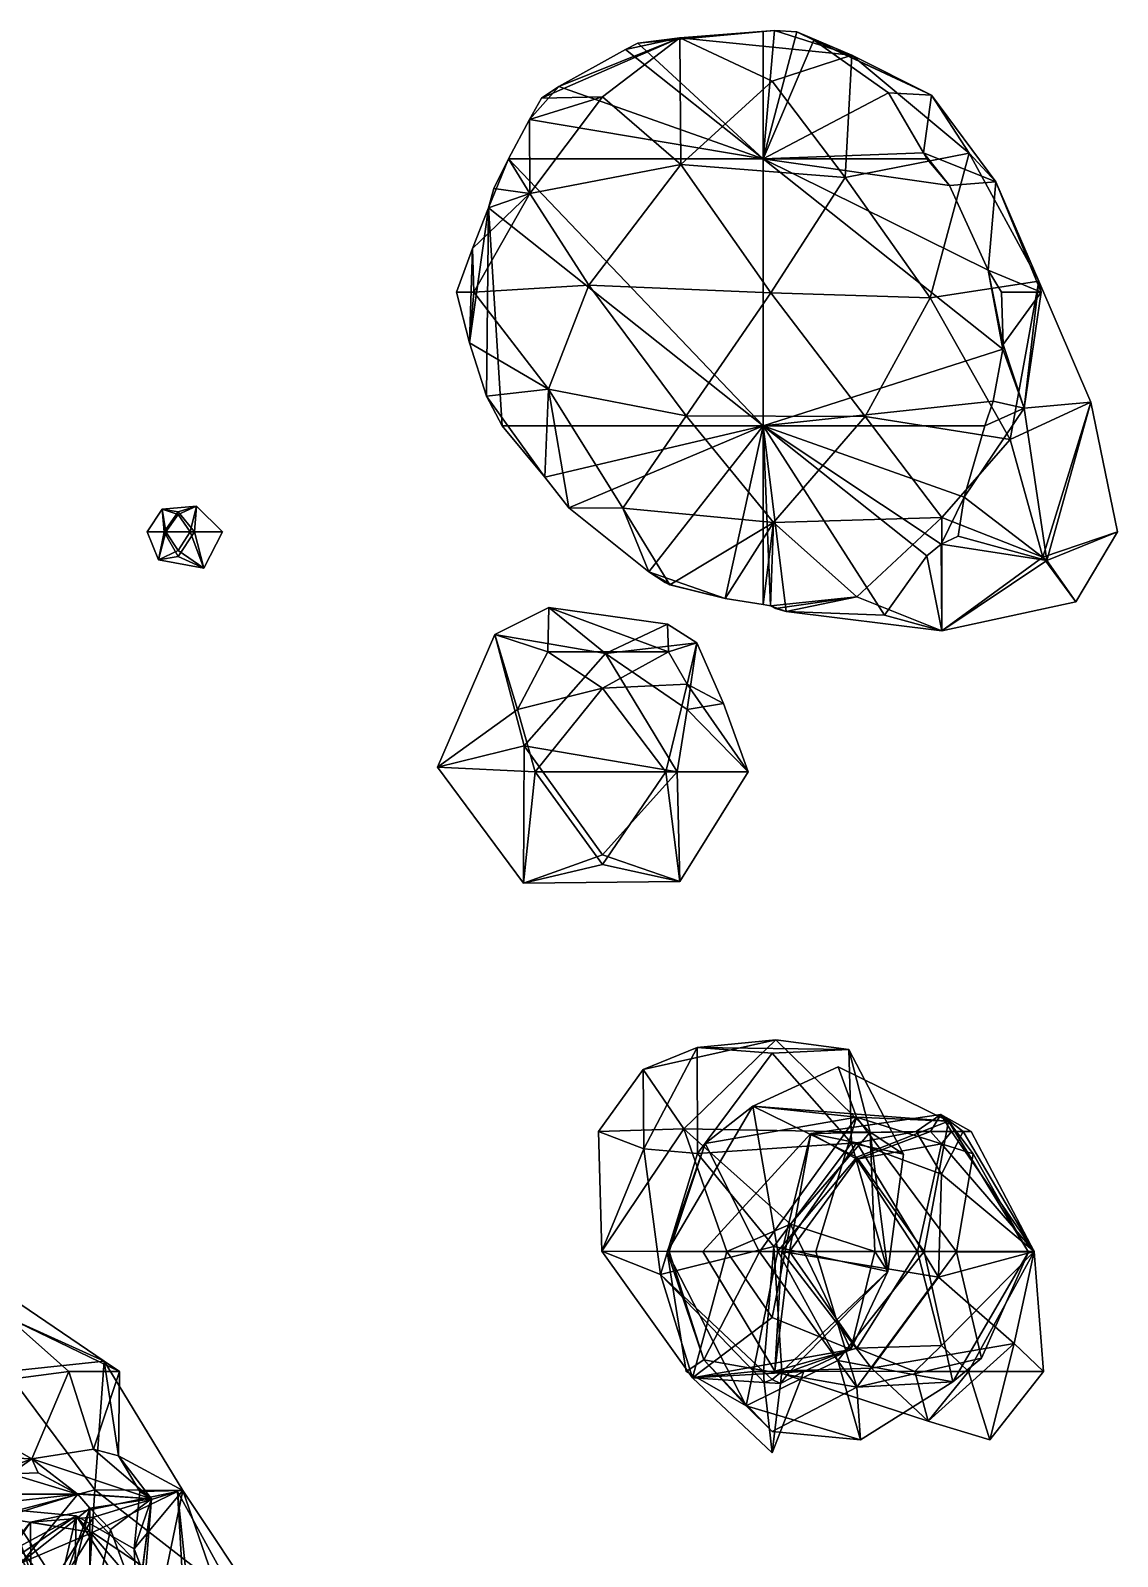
# Model space of a CAD drawing. Extents: x 290083 to 295691, y 4553739 to 4561622.
# Drawn here: x 291511.2 to 291672.6, y 4554300.2 to 4554526.9 of the extents above; entities that cross this region are included whole.
import ezdxf

# ---------------------------------------------------------------- set-up
doc = ezdxf.new("R2010")
doc.units = 0
doc.layers.add('Au_ppm_Pref_-_0_3', color=7, linetype='CONTINUOUS')

msp = doc.modelspace()

# ---------------------------------------------------------------- linework, layer by layer
at = {"layer": 'Au_ppm_Pref_-_0_3'}
for points in [[(291620, 4554526.76, 1876.07), (291607.61, 4554525.85, 1870.48), (291621.69, 4554526.92, 1876.24)], [(291607.61, 4554525.85, 1870.48), (291633.18, 4554523.26, 1871.03), (291621.69, 4554526.92, 1876.24)], [(291621.69, 4554526.92, 1876.24), (291620, 4554507.87, 1877.16), (291620, 4554526.76, 1876.07)], [(291625.03, 4554526.71, 1876.6), (291620, 4554507.87, 1877.16), (291621.69, 4554526.92, 1876.24)], [(291621.69, 4554526.92, 1876.24), (291633.18, 4554523.26, 1871.03), (291625.03, 4554526.71, 1876.6)], [(291607.61, 4554525.85, 1870.48), (291589.68, 4554518.61, 1871.98), (291587.07, 4554516.87, 1871.49)], [(291607.61, 4554525.85, 1870.48), (291587.07, 4554516.87, 1871.49), (291596.13, 4554517.06, 1867.16)], [(291589.68, 4554518.61, 1871.98), (291607.61, 4554525.85, 1870.48), (291599.54, 4554524.11, 1873.79)], [(291596.13, 4554517.06, 1867.16), (291607.78, 4554506.99, 1864.5), (291607.61, 4554525.85, 1870.48)], [(291599.54, 4554524.11, 1873.79), (291607.61, 4554525.85, 1870.48), (291601.41, 4554525.05, 1873.96)], [(291620, 4554507.87, 1877.16), (291599.54, 4554524.11, 1873.79), (291601.41, 4554525.05, 1873.96)], [(291620, 4554507.87, 1877.16), (291601.41, 4554525.05, 1873.96), (291620, 4554526.76, 1876.07)], [(291601.41, 4554525.05, 1873.96), (291607.61, 4554525.85, 1870.48), (291620, 4554526.76, 1876.07)], [(291607.78, 4554506.99, 1864.5), (291621.33, 4554519.37, 1866.39), (291607.61, 4554525.85, 1870.48)], [(291607.61, 4554525.85, 1870.48), (291621.33, 4554519.37, 1866.39), (291633.18, 4554523.26, 1871.03)], [(291627.54, 4554525.5, 1876.93), (291620, 4554507.87, 1877.16), (291625.03, 4554526.71, 1876.6)], [(291627.54, 4554525.5, 1876.93), (291638.64, 4554517.67, 1878.53), (291620, 4554507.87, 1877.16)], [(291627.54, 4554525.5, 1876.93), (291625.03, 4554526.71, 1876.6), (291645.03, 4554517.33, 1875.41)], [(291625.03, 4554526.71, 1876.6), (291633.18, 4554523.26, 1871.03), (291645.03, 4554517.33, 1875.41)], [(291627.54, 4554525.5, 1876.93), (291645.03, 4554517.33, 1875.41), (291638.64, 4554517.67, 1878.53)], [(291620, 4554507.87, 1877.16), (291589.68, 4554518.61, 1871.98), (291599.54, 4554524.11, 1873.79)], [(291632.17, 4554505.08, 1865.25), (291633.18, 4554523.26, 1871.03), (291621.33, 4554519.37, 1866.39)], [(291632.17, 4554505.08, 1865.25), (291650.61, 4554508.71, 1869.96), (291633.18, 4554523.26, 1871.03)], [(291633.18, 4554523.26, 1871.03), (291650.61, 4554508.71, 1869.96), (291645.03, 4554517.33, 1875.41)], [(291585.31, 4554513.71, 1871.14), (291587.07, 4554516.87, 1871.49), (291589.68, 4554518.61, 1871.98)], [(291585.31, 4554513.71, 1871.14), (291589.68, 4554518.61, 1871.98), (291620, 4554507.87, 1877.16)], [(291621.33, 4554519.37, 1866.39), (291607.78, 4554506.99, 1864.5), (291632.17, 4554505.08, 1865.25)], [(291587.07, 4554516.87, 1871.49), (291585.31, 4554513.71, 1871.14), (291596.13, 4554517.06, 1867.16)], [(291585.37, 4554502.68, 1866.88), (291596.13, 4554517.06, 1867.16), (291585.31, 4554513.71, 1871.14)], [(291596.13, 4554517.06, 1867.16), (291585.37, 4554502.68, 1866.88), (291607.78, 4554506.99, 1864.5)], [(291620, 4554507.87, 1877.16), (291638.64, 4554517.67, 1878.53), (291643.81, 4554508.76, 1879.59)], [(291645.03, 4554517.33, 1875.41), (291643.81, 4554508.76, 1879.59), (291638.64, 4554517.67, 1878.53)], [(291643.81, 4554508.76, 1879.59), (291645.03, 4554517.33, 1875.41), (291654.6, 4554504.46, 1875.98)], [(291650.61, 4554508.71, 1869.96), (291654.6, 4554504.46, 1875.98), (291645.03, 4554517.33, 1875.41)], [(291582.16, 4554507.87, 1870.5), (291585.31, 4554513.71, 1871.14), (291620, 4554507.87, 1877.16)], [(291585.37, 4554502.68, 1866.88), (291585.31, 4554513.71, 1871.14), (291582.16, 4554507.87, 1870.5)], [(291579.21, 4554500.57, 1869.63), (291579.98, 4554503.44, 1869.9), (291582.16, 4554507.87, 1870.5)], [(291620, 4554468.19, 1875.27), (291579.21, 4554500.57, 1869.63), (291582.16, 4554507.87, 1870.5)], [(291585.37, 4554502.68, 1866.88), (291582.16, 4554507.87, 1870.5), (291579.98, 4554503.44, 1869.9)], [(291620, 4554468.19, 1875.27), (291582.16, 4554507.87, 1870.5), (291620, 4554507.87, 1877.16)], [(291585.37, 4554502.68, 1866.88), (291594.11, 4554489.09, 1864.04), (291607.78, 4554506.99, 1864.5)], [(291621.16, 4554487.96, 1863.54), (291607.78, 4554506.99, 1864.5), (291594.11, 4554489.09, 1864.04)], [(291607.78, 4554506.99, 1864.5), (291621.16, 4554487.96, 1863.54), (291632.17, 4554505.08, 1865.25)], [(291620, 4554507.87, 1877.16), (291643.81, 4554508.76, 1879.59), (291644.33, 4554507.87, 1879.69)], [(291655.64, 4554479.58, 1878.34), (291620, 4554468.19, 1875.27), (291620, 4554507.87, 1877.16)], [(291647.68, 4554503.87, 1879.68), (291620, 4554507.87, 1877.16), (291644.33, 4554507.87, 1879.69)], [(291653.42, 4554491.3, 1879.16), (291620, 4554507.87, 1877.16), (291647.68, 4554503.87, 1879.68)], [(291655.64, 4554479.58, 1878.34), (291620, 4554507.87, 1877.16), (291653.42, 4554491.3, 1879.16)], [(291644.82, 4554487.21, 1865.92), (291650.61, 4554508.71, 1869.96), (291632.17, 4554505.08, 1865.25)], [(291644.33, 4554507.87, 1879.69), (291643.81, 4554508.76, 1879.59), (291647.68, 4554503.87, 1879.68)], [(291643.81, 4554508.76, 1879.59), (291654.6, 4554504.46, 1875.98), (291647.68, 4554503.87, 1879.68)], [(291644.82, 4554487.21, 1865.92), (291660.97, 4554489.69, 1870.95), (291650.61, 4554508.71, 1869.96)], [(291650.61, 4554508.71, 1869.96), (291660.97, 4554489.69, 1870.95), (291654.6, 4554504.46, 1875.98)], [(291644.82, 4554487.21, 1865.92), (291632.17, 4554505.08, 1865.25), (291621.16, 4554487.96, 1863.54)], [(291654.6, 4554504.46, 1875.98), (291653.42, 4554491.3, 1879.16), (291647.68, 4554503.87, 1879.68)], [(291661.31, 4554488.06, 1876.83), (291653.42, 4554491.3, 1879.16), (291654.6, 4554504.46, 1875.98)], [(291654.6, 4554504.46, 1875.98), (291660.97, 4554489.69, 1870.95), (291661.31, 4554488.06, 1876.83)], [(291585.37, 4554502.68, 1866.88), (291579.21, 4554500.57, 1869.63), (291576.83, 4554494.51, 1869.45)], [(291585.37, 4554502.68, 1866.88), (291576.83, 4554494.51, 1869.45), (291577.02, 4554488.06, 1867.82)], [(291577.02, 4554488.06, 1867.82), (291594.11, 4554489.09, 1864.04), (291585.37, 4554502.68, 1866.88)], [(291585.37, 4554502.68, 1866.88), (291579.98, 4554503.44, 1869.9), (291579.21, 4554500.57, 1869.63)], [(291579.21, 4554500.57, 1869.63), (291576.41, 4554480.52, 1869.65), (291576.83, 4554494.51, 1869.45)], [(291579.21, 4554500.57, 1869.63), (291578.92, 4554472.58, 1870.11), (291576.41, 4554480.52, 1869.65)], [(291579.21, 4554500.57, 1869.63), (291581.26, 4554468.19, 1870.48), (291578.92, 4554472.58, 1870.11)], [(291620, 4554468.19, 1875.27), (291581.26, 4554468.19, 1870.48), (291579.21, 4554500.57, 1869.63)], [(291576.83, 4554494.51, 1869.45), (291576.41, 4554480.52, 1869.65), (291574.48, 4554488.06, 1869.28)], [(291577.02, 4554488.06, 1867.82), (291576.83, 4554494.51, 1869.45), (291574.48, 4554488.06, 1869.28)], [(291655.68, 4554480.29, 1878.41), (291655.64, 4554479.58, 1878.34), (291653.42, 4554491.3, 1879.16)], [(291655.4, 4554488.06, 1879.07), (291655.68, 4554480.29, 1878.41), (291653.42, 4554491.3, 1879.16)], [(291661.31, 4554488.06, 1876.83), (291655.4, 4554488.06, 1879.07), (291653.42, 4554491.3, 1879.16)], [(291588.14, 4554473.65, 1865.59), (291594.11, 4554489.09, 1864.04), (291577.02, 4554488.06, 1867.82)], [(291588.14, 4554473.65, 1865.59), (291608.56, 4554469.65, 1862.9), (291594.11, 4554489.09, 1864.04)], [(291608.56, 4554469.65, 1862.9), (291621.16, 4554487.96, 1863.54), (291594.11, 4554489.09, 1864.04)], [(291644.82, 4554487.21, 1865.92), (291656.71, 4554466.15, 1867.45), (291660.97, 4554489.69, 1870.95)], [(291660.97, 4554489.69, 1870.95), (291656.71, 4554466.15, 1867.45), (291668.68, 4554471.72, 1870.89)], [(291668.68, 4554471.72, 1870.89), (291658.8, 4554470.8, 1876.55), (291660.97, 4554489.69, 1870.95)], [(291658.8, 4554470.8, 1876.55), (291661.31, 4554488.06, 1876.83), (291660.97, 4554489.69, 1870.95)], [(291577.02, 4554488.06, 1867.82), (291574.48, 4554488.06, 1869.28), (291576.41, 4554480.52, 1869.65)], [(291588.14, 4554473.65, 1865.59), (291577.02, 4554488.06, 1867.82), (291576.41, 4554480.52, 1869.65)], [(291608.56, 4554469.65, 1862.9), (291635.15, 4554469.59, 1864.42), (291621.16, 4554487.96, 1863.54)], [(291644.82, 4554487.21, 1865.92), (291621.16, 4554487.96, 1863.54), (291635.15, 4554469.59, 1864.42)], [(291644.82, 4554487.21, 1865.92), (291635.15, 4554469.59, 1864.42), (291656.71, 4554466.15, 1867.45)], [(291661.31, 4554488.06, 1876.83), (291655.68, 4554480.29, 1878.41), (291655.4, 4554488.06, 1879.07)], [(291658.8, 4554470.8, 1876.55), (291655.68, 4554480.29, 1878.41), (291661.31, 4554488.06, 1876.83)], [(291588.14, 4554473.65, 1865.59), (291576.41, 4554480.52, 1869.65), (291578.92, 4554472.58, 1870.11)], [(291655.64, 4554479.58, 1878.34), (291654.17, 4554471.87, 1877.87), (291620, 4554468.19, 1875.27)], [(291655.64, 4554479.58, 1878.34), (291658.8, 4554470.8, 1876.55), (291654.17, 4554471.87, 1877.87)], [(291655.68, 4554480.29, 1878.41), (291658.8, 4554470.8, 1876.55), (291655.64, 4554479.58, 1878.34)], [(291587.59, 4554460.58, 1870.09), (291588.14, 4554473.65, 1865.59), (291578.92, 4554472.58, 1870.11)], [(291587.59, 4554460.58, 1870.09), (291578.92, 4554472.58, 1870.11), (291581.26, 4554468.19, 1870.48)], [(291591.14, 4554455.99, 1869.83), (291588.14, 4554473.65, 1865.59), (291587.59, 4554460.58, 1870.09)], [(291591.14, 4554455.99, 1869.83), (291599.17, 4554455.95, 1865.9), (291588.14, 4554473.65, 1865.59)], [(291588.14, 4554473.65, 1865.59), (291599.17, 4554455.95, 1865.9), (291608.56, 4554469.65, 1862.9)], [(291654.17, 4554471.87, 1877.87), (291652.93, 4554468.19, 1877.61), (291620, 4554468.19, 1875.27)], [(291658.8, 4554470.8, 1876.55), (291649.86, 4554457.58, 1876.72), (291652.93, 4554468.19, 1877.61)], [(291662.13, 4554448.17, 1873.72), (291649.86, 4554457.58, 1876.72), (291658.8, 4554470.8, 1876.55)], [(291654.17, 4554471.87, 1877.87), (291658.8, 4554470.8, 1876.55), (291652.93, 4554468.19, 1877.61)], [(291661.58, 4554448.69, 1868.48), (291668.68, 4554471.72, 1870.89), (291656.71, 4554466.15, 1867.45)], [(291668.68, 4554471.72, 1870.89), (291662.13, 4554448.17, 1873.72), (291658.8, 4554470.8, 1876.55)], [(291661.58, 4554448.69, 1868.48), (291672.65, 4554452.43, 1870.89), (291668.68, 4554471.72, 1870.89)], [(291668.68, 4554471.72, 1870.89), (291672.65, 4554452.43, 1870.89), (291662.13, 4554448.17, 1873.72)], [(291620, 4554468.19, 1875.27), (291587.59, 4554460.58, 1870.09), (291581.26, 4554468.19, 1870.48)], [(291620, 4554468.19, 1875.27), (291591.14, 4554455.99, 1869.83), (291587.59, 4554460.58, 1870.09)], [(291603.03, 4554446.48, 1869.84), (291591.14, 4554455.99, 1869.83), (291620, 4554468.19, 1875.27)], [(291599.17, 4554455.95, 1865.9), (291621.56, 4554453.81, 1865.15), (291608.56, 4554469.65, 1862.9)], [(291614.39, 4554442.55, 1870.65), (291603.03, 4554446.48, 1869.84), (291620, 4554468.19, 1875.27)], [(291635.15, 4554469.59, 1864.42), (291608.56, 4554469.65, 1862.9), (291621.56, 4554453.81, 1865.15)], [(291620, 4554441.66, 1871.2), (291614.39, 4554442.55, 1870.65), (291620, 4554468.19, 1875.27)], [(291621.09, 4554441.45, 1871.33), (291620, 4554441.66, 1871.2), (291620, 4554468.19, 1875.27)], [(291620, 4554468.19, 1875.27), (291623.42, 4554440.62, 1871.53), (291621.09, 4554441.45, 1871.33)], [(291638.06, 4554440.07, 1873.53), (291623.42, 4554440.62, 1871.53), (291620, 4554468.19, 1875.27)], [(291644.32, 4554448.88, 1875.77), (291638.06, 4554440.07, 1873.53), (291620, 4554468.19, 1875.27)], [(291652.93, 4554468.19, 1877.61), (291649.86, 4554457.58, 1876.72), (291620, 4554468.19, 1875.27)], [(291620, 4554468.19, 1875.27), (291646.44, 4554450.61, 1876.03), (291644.32, 4554448.88, 1875.77)], [(291620, 4554468.19, 1875.27), (291649.86, 4554457.58, 1876.72), (291646.44, 4554450.61, 1876.03)], [(291621.56, 4554453.81, 1865.15), (291646.54, 4554454.57, 1867.38), (291635.15, 4554469.59, 1864.42)], [(291656.71, 4554466.15, 1867.45), (291635.15, 4554469.59, 1864.42), (291646.54, 4554454.57, 1867.38)], [(291661.58, 4554448.69, 1868.48), (291656.71, 4554466.15, 1867.45), (291646.54, 4554454.57, 1867.38)], [(291646.44, 4554450.61, 1876.03), (291649.86, 4554457.58, 1876.72), (291648.97, 4554451.79, 1876.28)], [(291662.13, 4554448.17, 1873.72), (291648.97, 4554451.79, 1876.28), (291649.86, 4554457.58, 1876.72)], [(291531.03, 4554452.43, 1848.12), (291528.5, 4554452.43, 1847.13), (291530.75, 4554455.79, 1847.13)], [(291530.75, 4554455.79, 1847.13), (291528.5, 4554452.43, 1847.13), (291531.3, 4554452.43, 1846.27)], [(291530.75, 4554455.79, 1847.13), (291535.82, 4554456.23, 1847.13), (291533.13, 4554455.4, 1848.12)], [(291535.82, 4554456.23, 1847.13), (291530.75, 4554455.79, 1847.13), (291533.13, 4554454.99, 1846.27)], [(291531.03, 4554452.43, 1848.12), (291530.75, 4554455.79, 1847.13), (291533.13, 4554455.4, 1848.12)], [(291530.75, 4554455.79, 1847.13), (291531.3, 4554452.43, 1846.27), (291533.13, 4554454.99, 1846.27)], [(291531.03, 4554452.43, 1848.12), (291533.13, 4554455.4, 1848.12), (291535.53, 4554452.43, 1848.26)], [(291533.13, 4554454.99, 1846.27), (291531.3, 4554452.43, 1846.27), (291534.9, 4554452.43, 1846.3)], [(291535.82, 4554456.23, 1847.13), (291535.53, 4554452.43, 1848.26), (291533.13, 4554455.4, 1848.12)], [(291535.82, 4554456.23, 1847.13), (291533.13, 4554454.99, 1846.27), (291534.9, 4554452.43, 1846.3)], [(291539.69, 4554452.43, 1847.13), (291535.82, 4554456.23, 1847.13), (291534.9, 4554452.43, 1846.3)], [(291535.82, 4554456.23, 1847.13), (291539.69, 4554452.43, 1847.13), (291535.53, 4554452.43, 1848.26)], [(291599.17, 4554455.95, 1865.9), (291591.14, 4554455.99, 1869.83), (291603.03, 4554446.48, 1869.84)], [(291599.17, 4554455.95, 1865.9), (291603.03, 4554446.48, 1869.84), (291606.16, 4554444.57, 1869.48)], [(291599.17, 4554455.95, 1865.9), (291606.16, 4554444.57, 1869.48), (291621.56, 4554453.81, 1865.15)], [(291621.56, 4554453.81, 1865.15), (291633.93, 4554442.79, 1867.68), (291646.54, 4554454.57, 1867.38)], [(291646.54, 4554437.74, 1870.89), (291646.54, 4554454.57, 1867.38), (291633.93, 4554442.79, 1867.68)], [(291646.54, 4554437.74, 1870.89), (291661.58, 4554448.69, 1868.48), (291646.54, 4554454.57, 1867.38)], [(291531.03, 4554452.43, 1848.12), (291530.19, 4554448.27, 1847.13), (291528.5, 4554452.43, 1847.13)], [(291528.5, 4554452.43, 1847.13), (291530.19, 4554448.27, 1847.13), (291531.3, 4554452.43, 1846.27)], [(291531.03, 4554452.43, 1848.12), (291533.13, 4554448.77, 1848.35), (291530.19, 4554448.27, 1847.13)], [(291530.19, 4554448.27, 1847.13), (291533.13, 4554449.67, 1846.21), (291531.3, 4554452.43, 1846.27)], [(291531.03, 4554452.43, 1848.12), (291535.53, 4554452.43, 1848.26), (291533.13, 4554448.77, 1848.35)], [(291534.9, 4554452.43, 1846.3), (291531.3, 4554452.43, 1846.27), (291533.13, 4554449.67, 1846.21)], [(291536.94, 4554447.04, 1847.13), (291533.13, 4554448.77, 1848.35), (291535.53, 4554452.43, 1848.26)], [(291536.94, 4554447.04, 1847.13), (291534.9, 4554452.43, 1846.3), (291533.13, 4554449.67, 1846.21)], [(291536.94, 4554447.04, 1847.13), (291539.69, 4554452.43, 1847.13), (291534.9, 4554452.43, 1846.3)], [(291539.69, 4554452.43, 1847.13), (291536.94, 4554447.04, 1847.13), (291535.53, 4554452.43, 1848.26)], [(291621.56, 4554453.81, 1865.15), (291606.16, 4554444.57, 1869.48), (291614.39, 4554442.55, 1870.65)], [(291621.56, 4554453.81, 1865.15), (291614.39, 4554442.55, 1870.65), (291620, 4554441.66, 1871.2)], [(291621.09, 4554441.45, 1871.33), (291621.56, 4554453.81, 1865.15), (291620, 4554441.66, 1871.2)], [(291621.56, 4554453.81, 1865.15), (291621.09, 4554441.45, 1871.33), (291633.93, 4554442.79, 1867.68)], [(291661.58, 4554448.69, 1868.48), (291666.45, 4554442.06, 1870.89), (291672.65, 4554452.43, 1870.89)], [(291672.65, 4554452.43, 1870.89), (291666.45, 4554442.06, 1870.89), (291662.13, 4554448.17, 1873.72)], [(291646.44, 4554450.61, 1876.03), (291646.54, 4554437.74, 1870.89), (291644.32, 4554448.88, 1875.77)], [(291646.44, 4554450.61, 1876.03), (291648.97, 4554451.79, 1876.28), (291662.13, 4554448.17, 1873.72)], [(291646.54, 4554437.74, 1870.89), (291646.44, 4554450.61, 1876.03), (291662.13, 4554448.17, 1873.72)], [(291530.19, 4554448.27, 1847.13), (291536.94, 4554447.04, 1847.13), (291533.13, 4554449.67, 1846.21)], [(291536.94, 4554447.04, 1847.13), (291530.19, 4554448.27, 1847.13), (291533.13, 4554448.77, 1848.35)], [(291644.32, 4554448.88, 1875.77), (291646.54, 4554437.74, 1870.89), (291638.06, 4554440.07, 1873.53)], [(291646.54, 4554437.74, 1870.89), (291666.45, 4554442.06, 1870.89), (291661.58, 4554448.69, 1868.48)], [(291666.45, 4554442.06, 1870.89), (291646.54, 4554437.74, 1870.89), (291662.13, 4554448.17, 1873.72)], [(291606.63, 4554444.45, 1869.98), (291605.46, 4554444.89, 1869.9), (291603.03, 4554446.48, 1869.84)], [(291614.39, 4554442.55, 1870.65), (291606.63, 4554444.45, 1869.98), (291603.03, 4554446.48, 1869.84)], [(291606.16, 4554444.57, 1869.48), (291603.03, 4554446.48, 1869.84), (291605.46, 4554444.89, 1869.9)], [(291606.16, 4554444.57, 1869.48), (291605.46, 4554444.89, 1869.9), (291606.63, 4554444.45, 1869.98)], [(291614.39, 4554442.55, 1870.65), (291606.16, 4554444.57, 1869.48), (291606.63, 4554444.45, 1869.98)], [(291588.19, 4554441.2, 1853.07), (291596.6, 4554434.35, 1858.07), (291580.15, 4554437.18, 1853.14)], [(291588.19, 4554441.2, 1853.07), (291580.15, 4554437.18, 1853.14), (291588.03, 4554434.61, 1850.95)], [(291605.94, 4554434.61, 1851.76), (291588.19, 4554441.2, 1853.07), (291588.03, 4554434.61, 1850.95)], [(291588.19, 4554441.2, 1853.07), (291605.82, 4554438.72, 1853.07), (291596.6, 4554434.35, 1858.07)], [(291605.94, 4554434.61, 1851.76), (291605.82, 4554438.72, 1853.07), (291588.19, 4554441.2, 1853.07)], [(291621.09, 4554441.45, 1871.33), (291621.82, 4554441.03, 1871.37), (291633.93, 4554442.79, 1867.68)], [(291623.42, 4554440.62, 1871.53), (291621.82, 4554441.03, 1871.37), (291621.09, 4554441.45, 1871.33)], [(291633.93, 4554442.79, 1867.68), (291621.82, 4554441.03, 1871.37), (291623.42, 4554440.62, 1871.53)], [(291623.42, 4554440.62, 1871.53), (291646.54, 4554437.74, 1870.89), (291633.93, 4554442.79, 1867.68)], [(291610.17, 4554435.93, 1853.27), (291596.6, 4554434.35, 1858.07), (291605.82, 4554438.72, 1853.07)], [(291605.82, 4554438.72, 1853.07), (291605.94, 4554434.61, 1851.76), (291610.17, 4554435.93, 1853.27)], [(291638.06, 4554440.07, 1873.53), (291646.54, 4554437.74, 1870.89), (291623.42, 4554440.62, 1871.53)], [(291571.63, 4554417.45, 1853.07), (291580.15, 4554437.18, 1853.14), (291584.52, 4554420.66, 1857.25)], [(291571.63, 4554417.45, 1853.07), (291583.53, 4554426.04, 1850.21), (291580.15, 4554437.18, 1853.14)], [(291584.52, 4554420.66, 1857.25), (291580.15, 4554437.18, 1853.14), (291596.6, 4554434.35, 1858.07)], [(291588.03, 4554434.61, 1850.95), (291580.15, 4554437.18, 1853.14), (291583.53, 4554426.04, 1850.21)], [(291596.13, 4554429.19, 1848.94), (291588.03, 4554434.61, 1850.95), (291583.53, 4554426.04, 1850.21)], [(291607.24, 4554416.79, 1858.31), (291584.52, 4554420.66, 1857.25), (291596.6, 4554434.35, 1858.07)], [(291605.94, 4554434.61, 1851.76), (291588.03, 4554434.61, 1850.95), (291596.13, 4554429.19, 1848.94)], [(291608.73, 4554429.79, 1851.46), (291605.94, 4554434.61, 1851.76), (291596.13, 4554429.19, 1848.94)], [(291608.73, 4554426.03, 1855.93), (291596.6, 4554434.35, 1858.07), (291610.17, 4554435.93, 1853.27)], [(291608.73, 4554426.03, 1855.93), (291607.24, 4554416.79, 1858.31), (291596.6, 4554434.35, 1858.07)], [(291610.17, 4554435.93, 1853.27), (291605.94, 4554434.61, 1851.76), (291608.73, 4554429.79, 1851.46)], [(291608.73, 4554426.03, 1855.93), (291610.17, 4554435.93, 1853.27), (291614.14, 4554426.95, 1853.07)], [(291614.14, 4554426.95, 1853.07), (291610.17, 4554435.93, 1853.27), (291608.73, 4554429.79, 1851.46)], [(291608.73, 4554429.79, 1851.46), (291596.13, 4554429.19, 1848.94), (291605.57, 4554416.79, 1848.62)], [(291608.73, 4554429.79, 1851.46), (291605.57, 4554416.79, 1848.62), (291617.77, 4554416.79, 1853.07)], [(291608.73, 4554429.79, 1851.46), (291617.77, 4554416.79, 1853.07), (291614.14, 4554426.95, 1853.07)], [(291596.13, 4554429.19, 1848.94), (291583.53, 4554426.04, 1850.21), (291586.15, 4554416.79, 1848.36)], [(291596.13, 4554429.19, 1848.94), (291586.15, 4554416.79, 1848.36), (291605.57, 4554416.79, 1848.62)], [(291571.63, 4554417.45, 1853.07), (291586.15, 4554416.79, 1848.36), (291583.53, 4554426.04, 1850.21)], [(291608.73, 4554426.03, 1855.93), (291617.77, 4554416.79, 1853.07), (291607.24, 4554416.79, 1858.31)], [(291608.73, 4554426.03, 1855.93), (291614.14, 4554426.95, 1853.07), (291617.77, 4554416.79, 1853.07)], [(291584.42, 4554400.23, 1853.07), (291571.63, 4554417.45, 1853.07), (291584.52, 4554420.66, 1857.25)], [(291584.42, 4554400.23, 1853.07), (291584.52, 4554420.66, 1857.25), (291596.13, 4554404.46, 1857.18)], [(291607.24, 4554416.79, 1858.31), (291596.13, 4554404.46, 1857.18), (291584.52, 4554420.66, 1857.25)], [(291571.63, 4554417.45, 1853.07), (291584.42, 4554400.23, 1853.07), (291586.15, 4554416.79, 1848.36)], [(291584.42, 4554400.23, 1853.07), (291596.13, 4554403.02, 1848.48), (291586.15, 4554416.79, 1848.36)], [(291605.57, 4554416.79, 1848.62), (291586.15, 4554416.79, 1848.36), (291596.13, 4554403.02, 1848.48)], [(291607.24, 4554416.79, 1858.31), (291607.64, 4554400.51, 1853.07), (291596.13, 4554404.46, 1857.18)], [(291607.64, 4554400.51, 1853.07), (291605.57, 4554416.79, 1848.62), (291596.13, 4554403.02, 1848.48)], [(291607.64, 4554400.51, 1853.07), (291617.77, 4554416.79, 1853.07), (291605.57, 4554416.79, 1848.62)], [(291607.24, 4554416.79, 1858.31), (291617.77, 4554416.79, 1853.07), (291607.64, 4554400.51, 1853.07)], [(291607.64, 4554400.51, 1853.07), (291584.42, 4554400.23, 1853.07), (291596.13, 4554404.46, 1857.18)], [(291584.42, 4554400.23, 1853.07), (291607.64, 4554400.51, 1853.07), (291596.13, 4554403.02, 1848.48)], [(291621.87, 4554376.95, 1840.93), (291608.23, 4554363.72, 1843.54), (291602.2, 4554372.56, 1841.19)], [(291621.87, 4554376.95, 1840.93), (291602.2, 4554372.56, 1841.19), (291610.2, 4554375.84, 1836.33)], [(291602.2, 4554372.56, 1841.19), (291602.27, 4554360.77, 1836.12), (291610.2, 4554375.84, 1836.33)], [(291610.2, 4554375.84, 1836.33), (291602.27, 4554360.77, 1836.12), (291610.25, 4554360.08, 1831.11)], [(291621.87, 4554376.95, 1840.93), (291635.93, 4554363.27, 1841.39), (291608.23, 4554363.72, 1843.54)], [(291621.87, 4554376.95, 1840.93), (291610.2, 4554375.84, 1836.33), (291632.76, 4554375.55, 1836.57)], [(291632.76, 4554375.55, 1836.57), (291610.2, 4554375.84, 1836.33), (291621.33, 4554374.96, 1831.38)], [(291610.2, 4554375.84, 1836.33), (291610.25, 4554360.08, 1831.11), (291621.33, 4554374.96, 1831.38)], [(291632.76, 4554375.55, 1836.57), (291621.33, 4554374.96, 1831.38), (291633.14, 4554361.59, 1830.27)], [(291635.93, 4554363.27, 1841.39), (291621.87, 4554376.95, 1840.93), (291632.76, 4554375.55, 1836.57)], [(291640.86, 4554359.98, 1835.25), (291635.93, 4554363.27, 1841.39), (291632.76, 4554375.55, 1836.57)], [(291632.76, 4554375.55, 1836.57), (291633.14, 4554361.59, 1830.27), (291640.86, 4554359.98, 1835.25)], [(291621.33, 4554374.96, 1831.38), (291610.25, 4554360.08, 1831.11), (291633.14, 4554361.59, 1830.27)], [(291618.49, 4554367.11, 1729.16), (291633.87, 4554365.48, 1721.08), (291631.17, 4554372.95, 1726.91)], [(291631.17, 4554372.95, 1726.91), (291647.52, 4554364.9, 1728.63), (291618.49, 4554367.11, 1729.16)], [(291631.17, 4554372.95, 1726.91), (291633.87, 4554365.48, 1721.08), (291647.52, 4554364.9, 1728.63)], [(291595.56, 4554363.34, 1841.19), (291602.2, 4554372.56, 1841.19), (291608.23, 4554363.72, 1843.54)], [(291602.2, 4554372.56, 1841.19), (291595.56, 4554363.34, 1841.19), (291602.27, 4554360.77, 1836.12)], [(291622.2, 4554345.57, 1731.92), (291605.74, 4554345.46, 1729.18), (291618.49, 4554367.11, 1729.16)], [(291611.41, 4554361.54, 1723.08), (291618.49, 4554367.11, 1729.16), (291605.74, 4554345.46, 1729.18)], [(291611.41, 4554361.54, 1723.08), (291633.87, 4554365.48, 1721.08), (291618.49, 4554367.11, 1729.16)], [(291622.2, 4554345.57, 1731.92), (291618.49, 4554367.11, 1729.16), (291633.93, 4554359.55, 1733.02)], [(291647.52, 4554364.9, 1728.63), (291633.93, 4554359.55, 1733.02), (291618.49, 4554367.11, 1729.16)], [(291595.56, 4554363.34, 1841.19), (291608.23, 4554363.72, 1843.54), (291596.05, 4554345.57, 1841.2)], [(291614.62, 4554345.52, 1844.35), (291596.05, 4554345.57, 1841.2), (291608.23, 4554363.72, 1843.54)], [(291635.93, 4554363.27, 1841.39), (291624.07, 4554349.57, 1843.83), (291608.23, 4554363.72, 1843.54)], [(291624.07, 4554349.57, 1843.83), (291614.62, 4554345.52, 1844.35), (291608.23, 4554363.72, 1843.54)], [(291619.49, 4554345.49, 1719.73), (291633.87, 4554365.48, 1721.08), (291611.41, 4554361.54, 1723.08)], [(291627.82, 4554345.52, 1719.34), (291633.87, 4554365.48, 1721.08), (291619.49, 4554345.49, 1719.73)], [(291644.87, 4554363.34, 1752.88), (291627.09, 4554363.03, 1752.1), (291646.42, 4554365.85, 1752.03)], [(291627.09, 4554363.03, 1752.1), (291642.73, 4554363.34, 1750.31), (291646.42, 4554365.85, 1752.03)], [(291648.75, 4554345.49, 1720.41), (291633.87, 4554365.48, 1721.08), (291627.82, 4554345.52, 1719.34)], [(291633.87, 4554365.48, 1721.08), (291648.75, 4554345.49, 1720.41), (291651.21, 4554360.03, 1722.4)], [(291633.87, 4554365.48, 1721.08), (291651.21, 4554360.03, 1722.4), (291647.52, 4554364.9, 1728.63)], [(291633.93, 4554359.55, 1733.02), (291647.52, 4554364.9, 1728.63), (291643.92, 4554345.52, 1733.06)], [(291642.73, 4554363.34, 1750.31), (291649.74, 4554363.34, 1750.59), (291646.42, 4554365.85, 1752.03)], [(291659.45, 4554345.44, 1728.31), (291643.92, 4554345.52, 1733.06), (291647.52, 4554364.9, 1728.63)], [(291644.87, 4554363.34, 1752.88), (291646.42, 4554365.85, 1752.03), (291647.99, 4554363.34, 1752.79)], [(291646.42, 4554365.85, 1752.03), (291650.9, 4554363.34, 1752.1), (291647.99, 4554363.34, 1752.79)], [(291650.9, 4554363.34, 1752.1), (291646.42, 4554365.85, 1752.03), (291649.74, 4554363.34, 1750.59)], [(291651.21, 4554360.03, 1722.4), (291659.45, 4554345.44, 1728.31), (291647.52, 4554364.9, 1728.63)], [(291602.27, 4554360.77, 1836.12), (291595.56, 4554363.34, 1841.19), (291596.05, 4554345.57, 1841.2)], [(291605.74, 4554345.46, 1729.18), (291606.05, 4554345.52, 1722.4), (291611.41, 4554361.54, 1723.08)], [(291611.41, 4554361.54, 1723.08), (291606.05, 4554345.52, 1722.4), (291619.49, 4554345.49, 1719.73)], [(291633.14, 4554361.59, 1830.27), (291610.25, 4554360.08, 1831.11), (291621.59, 4554346.28, 1829.11)], [(291623.94, 4554345.52, 1756.81), (291611.05, 4554345.52, 1752.1), (291627.09, 4554363.03, 1752.1)], [(291627.09, 4554363.03, 1752.1), (291611.05, 4554345.52, 1752.1), (291622.77, 4554345.52, 1746.84)], [(291638.52, 4554342.56, 1834.83), (291633.14, 4554361.59, 1830.27), (291621.59, 4554346.28, 1829.11)], [(291627.09, 4554363.03, 1752.1), (291622.77, 4554345.52, 1746.84), (291633.93, 4554361.64, 1746.73)], [(291646.04, 4554341.7, 1747.66), (291633.93, 4554361.64, 1746.73), (291622.77, 4554345.52, 1746.84)], [(291623.94, 4554345.52, 1756.81), (291627.09, 4554363.03, 1752.1), (291633.93, 4554359.23, 1756.67)], [(291624.07, 4554349.57, 1843.83), (291635.93, 4554363.27, 1841.39), (291636.61, 4554345.52, 1841.19)], [(291644.87, 4554363.34, 1752.88), (291633.93, 4554359.23, 1756.67), (291627.09, 4554363.03, 1752.1)], [(291627.09, 4554363.03, 1752.1), (291633.93, 4554361.64, 1746.73), (291642.73, 4554363.34, 1750.31)], [(291640.86, 4554359.98, 1835.25), (291633.14, 4554361.59, 1830.27), (291638.52, 4554342.56, 1834.83)], [(291646.52, 4554357.02, 1750), (291642.73, 4554363.34, 1750.31), (291633.93, 4554361.64, 1746.73)], [(291633.93, 4554359.23, 1756.67), (291644.87, 4554363.34, 1752.88), (291646.52, 4554361.51, 1752.71)], [(291646.52, 4554357.02, 1750), (291633.93, 4554361.64, 1746.73), (291646.04, 4554341.7, 1747.66)], [(291633.93, 4554359.23, 1756.67), (291646.52, 4554361.51, 1752.71), (291642.94, 4554345.52, 1756.35)], [(291635.93, 4554363.27, 1841.39), (291638.52, 4554342.56, 1834.83), (291636.61, 4554345.52, 1841.19)], [(291638.52, 4554342.56, 1834.83), (291635.93, 4554363.27, 1841.39), (291640.86, 4554359.98, 1835.25)], [(291646.52, 4554357.02, 1750), (291649.74, 4554363.34, 1750.59), (291642.73, 4554363.34, 1750.31)], [(291642.94, 4554345.52, 1756.35), (291646.52, 4554361.51, 1752.71), (291660.29, 4554345.54, 1751.87)], [(291646.52, 4554361.51, 1752.71), (291644.87, 4554363.34, 1752.88), (291647.99, 4554363.34, 1752.79)], [(291646.52, 4554357.02, 1750), (291660.29, 4554345.54, 1751.87), (291649.74, 4554363.34, 1750.59)], [(291646.52, 4554361.51, 1752.71), (291647.99, 4554363.34, 1752.79), (291660.29, 4554345.54, 1751.87)], [(291650.9, 4554363.34, 1752.1), (291660.29, 4554345.54, 1751.87), (291647.99, 4554363.34, 1752.79)], [(291649.74, 4554363.34, 1750.59), (291660.29, 4554345.54, 1751.87), (291650.9, 4554363.34, 1752.1)], [(291604.74, 4554342.09, 1834.2), (291602.27, 4554360.77, 1836.12), (291596.05, 4554345.57, 1841.2)], [(291610.25, 4554360.08, 1831.11), (291602.27, 4554360.77, 1836.12), (291604.74, 4554342.09, 1834.2)], [(291604.74, 4554342.09, 1834.2), (291621.59, 4554346.28, 1829.11), (291610.25, 4554360.08, 1831.11)], [(291622.2, 4554345.57, 1731.92), (291633.93, 4554359.55, 1733.02), (291643.92, 4554345.52, 1733.06)], [(291623.94, 4554345.52, 1756.81), (291633.93, 4554359.23, 1756.67), (291642.94, 4554345.52, 1756.35)], [(291651.21, 4554360.03, 1722.4), (291648.75, 4554345.49, 1720.41), (291659.45, 4554345.44, 1728.31)], [(291660.29, 4554345.54, 1751.87), (291646.52, 4554357.02, 1750), (291646.04, 4554341.7, 1747.66)], [(291624.07, 4554349.57, 1843.83), (291621.33, 4554335.71, 1844.46), (291614.62, 4554345.52, 1844.35)], [(291624.07, 4554349.57, 1843.83), (291633.04, 4554330.95, 1840.52), (291621.33, 4554335.71, 1844.46)], [(291624.07, 4554349.57, 1843.83), (291636.61, 4554345.52, 1841.19), (291633.04, 4554330.95, 1840.52)], [(291614.62, 4554345.52, 1844.35), (291609.52, 4554326.76, 1841.25), (291596.05, 4554345.57, 1841.2)], [(291609.52, 4554326.76, 1841.25), (291604.74, 4554342.09, 1834.2), (291596.05, 4554345.57, 1841.2)], [(291620.05, 4554327.7, 1834.65), (291621.59, 4554346.28, 1829.11), (291604.74, 4554342.09, 1834.2)], [(291622.2, 4554345.57, 1731.92), (291617.47, 4554322.61, 1730.07), (291605.74, 4554345.46, 1729.18)], [(291622.2, 4554345.57, 1731.92), (291631.11, 4554329.33, 1732.41), (291617.47, 4554322.61, 1730.07)], [(291620.05, 4554327.7, 1834.65), (291622.78, 4554327.7, 1834.57), (291621.59, 4554346.28, 1829.11)], [(291638.52, 4554342.56, 1834.83), (291621.59, 4554346.28, 1829.11), (291622.78, 4554327.7, 1834.57)], [(291622.2, 4554345.57, 1731.92), (291643.92, 4554345.52, 1733.06), (291631.11, 4554329.33, 1732.41)], [(291642.94, 4554345.52, 1756.35), (291660.29, 4554345.54, 1751.87), (291646.52, 4554331.57, 1753.39)], [(291660.29, 4554345.54, 1751.87), (291646.04, 4554341.7, 1747.66), (291657.32, 4554331.83, 1748.39)], [(291646.52, 4554331.57, 1753.39), (291660.29, 4554345.54, 1751.87), (291650.53, 4554327.7, 1753.99)], [(291661.65, 4554327.7, 1752.1), (291650.53, 4554327.7, 1753.99), (291660.29, 4554345.54, 1751.87)], [(291657.32, 4554331.83, 1748.39), (291661.65, 4554327.7, 1752.1), (291660.29, 4554345.54, 1751.87)], [(291611.2, 4554329.4, 1723.03), (291606.05, 4554345.52, 1722.4), (291605.74, 4554345.46, 1729.18)], [(291611.2, 4554329.4, 1723.03), (291605.74, 4554345.46, 1729.18), (291608.57, 4554327.7, 1728.34)], [(291617.47, 4554322.61, 1730.07), (291608.57, 4554327.7, 1728.34), (291605.74, 4554345.46, 1729.18)], [(291606.05, 4554345.52, 1722.4), (291611.2, 4554329.4, 1723.03), (291619.49, 4554345.49, 1719.73)], [(291614.62, 4554345.52, 1844.35), (291621.33, 4554335.71, 1844.46), (291609.52, 4554326.76, 1841.25)], [(291623.94, 4554345.52, 1756.81), (291621.74, 4554327.73, 1752.1), (291611.05, 4554345.52, 1752.1)], [(291611.05, 4554345.52, 1752.1), (291621.74, 4554327.73, 1752.1), (291622.77, 4554345.52, 1746.84)], [(291611.2, 4554329.4, 1723.03), (291633.91, 4554325.35, 1721.03), (291619.49, 4554345.49, 1719.73)], [(291627.82, 4554345.52, 1719.34), (291619.49, 4554345.49, 1719.73), (291633.91, 4554325.35, 1721.03)], [(291623.94, 4554345.52, 1756.81), (291633.93, 4554331.14, 1756.9), (291621.74, 4554327.73, 1752.1)], [(291621.74, 4554327.73, 1752.1), (291636.12, 4554328.2, 1747.36), (291622.77, 4554345.52, 1746.84)], [(291646.04, 4554341.7, 1747.66), (291622.77, 4554345.52, 1746.84), (291636.12, 4554328.2, 1747.36)], [(291623.94, 4554345.52, 1756.81), (291642.94, 4554345.52, 1756.35), (291633.93, 4554331.14, 1756.9)], [(291633.91, 4554325.35, 1721.03), (291648.75, 4554345.49, 1720.41), (291627.82, 4554345.52, 1719.34)], [(291643.92, 4554345.52, 1733.06), (291648.2, 4554326.16, 1729.29), (291631.11, 4554329.33, 1732.41)], [(291633.04, 4554330.95, 1840.52), (291636.61, 4554345.52, 1841.19), (291638.52, 4554342.56, 1834.83)], [(291648.75, 4554345.49, 1720.41), (291633.91, 4554325.35, 1721.03), (291652.46, 4554329.67, 1723.34)], [(291633.93, 4554331.14, 1756.9), (291642.94, 4554345.52, 1756.35), (291646.52, 4554331.57, 1753.39)], [(291648.2, 4554326.16, 1729.29), (291643.92, 4554345.52, 1733.06), (291659.45, 4554345.44, 1728.31)], [(291652.46, 4554329.67, 1723.34), (291648.2, 4554326.16, 1729.29), (291659.45, 4554345.44, 1728.31)], [(291648.75, 4554345.49, 1720.41), (291652.46, 4554329.67, 1723.34), (291659.45, 4554345.44, 1728.31)], [(291507.68, 4554327.69, 1840.96), (291522.12, 4554329.24, 1847.17), (291504.75, 4554341.01, 1847.13)], [(291522.12, 4554329.24, 1847.17), (291507.9, 4554335.65, 1852.92), (291504.75, 4554341.01, 1847.13)], [(291609.52, 4554326.76, 1841.25), (291618.64, 4554327.7, 1835.25), (291604.74, 4554342.09, 1834.2)], [(291618.64, 4554327.7, 1835.25), (291620.05, 4554327.7, 1834.65), (291604.74, 4554342.09, 1834.2)], [(291623.98, 4554327.7, 1835.25), (291638.52, 4554342.56, 1834.83), (291622.78, 4554327.7, 1834.57)], [(291623.98, 4554327.7, 1835.25), (291633.04, 4554330.95, 1840.52), (291638.52, 4554342.56, 1834.83)], [(291646.04, 4554341.7, 1747.66), (291636.12, 4554328.2, 1747.36), (291657.32, 4554331.83, 1748.39)], [(291516.85, 4554327.7, 1857.27), (291493.88, 4554324.65, 1857.95), (291507.9, 4554335.65, 1852.92)], [(291516.85, 4554327.7, 1857.27), (291507.9, 4554335.65, 1852.92), (291524.37, 4554327.7, 1853.07)], [(291507.9, 4554335.65, 1852.92), (291522.12, 4554329.24, 1847.17), (291524.37, 4554327.7, 1853.07)], [(291621.33, 4554335.71, 1844.46), (291633.04, 4554330.95, 1840.52), (291609.52, 4554326.76, 1841.25)], [(291633.04, 4554330.95, 1840.52), (291626.05, 4554327.7, 1837.48), (291609.52, 4554326.76, 1841.25)], [(291621.74, 4554327.73, 1752.1), (291633.93, 4554331.14, 1756.9), (291642.55, 4554327.7, 1753.98)], [(291623.98, 4554327.7, 1835.25), (291626.05, 4554327.7, 1837.48), (291633.04, 4554330.95, 1840.52)], [(291652.46, 4554329.67, 1723.34), (291633.91, 4554325.35, 1721.03), (291648.2, 4554326.16, 1729.29)], [(291633.93, 4554331.14, 1756.9), (291646.52, 4554331.57, 1753.39), (291642.55, 4554327.7, 1753.98)], [(291636.12, 4554328.2, 1747.36), (291644.52, 4554320.3, 1751.84), (291657.32, 4554331.83, 1748.39)], [(291642.55, 4554327.7, 1753.98), (291646.52, 4554331.57, 1753.39), (291650.53, 4554327.7, 1753.99)], [(291653.7, 4554317.56, 1752.1), (291657.32, 4554331.83, 1748.39), (291644.52, 4554320.3, 1751.84)], [(291653.7, 4554317.56, 1752.1), (291661.65, 4554327.7, 1752.1), (291657.32, 4554331.83, 1748.39)], [(291511.36, 4554314.72, 1859.01), (291493.88, 4554324.65, 1857.95), (291516.85, 4554327.7, 1857.27)], [(291520.75, 4554310.1, 1840.58), (291507.68, 4554327.69, 1840.96), (291505.78, 4554306.13, 1835.32)], [(291520.75, 4554310.1, 1840.58), (291522.12, 4554329.24, 1847.17), (291507.68, 4554327.69, 1840.96)], [(291511.36, 4554314.72, 1859.01), (291516.85, 4554327.7, 1857.27), (291520.53, 4554316.17, 1855.16)], [(291520.53, 4554316.17, 1855.16), (291516.85, 4554327.7, 1857.27), (291524.37, 4554327.7, 1853.07)], [(291520.53, 4554316.17, 1855.16), (291524.37, 4554327.7, 1853.07), (291524.27, 4554315.18, 1853.07)], [(291520.75, 4554310.1, 1840.58), (291533.82, 4554310.03, 1847.36), (291522.12, 4554329.24, 1847.17)], [(291533.82, 4554310.03, 1847.36), (291524.27, 4554315.18, 1853.07), (291522.12, 4554329.24, 1847.17)], [(291522.12, 4554329.24, 1847.17), (291524.27, 4554315.18, 1853.07), (291524.37, 4554327.7, 1853.07)], [(291611.2, 4554329.4, 1723.03), (291608.57, 4554327.7, 1728.34), (291617.47, 4554322.61, 1730.07)], [(291621.33, 4554315.6, 1839.29), (291609.52, 4554326.76, 1841.25), (291626.05, 4554327.7, 1837.48)], [(291618.64, 4554327.7, 1835.25), (291609.52, 4554326.76, 1841.25), (291620.14, 4554326.03, 1835.25)], [(291621.33, 4554318.78, 1725.37), (291633.91, 4554325.35, 1721.03), (291611.2, 4554329.4, 1723.03)], [(291611.2, 4554329.4, 1723.03), (291617.47, 4554322.61, 1730.07), (291621.33, 4554318.78, 1725.37)], [(291634.45, 4554317.53, 1727.52), (291617.47, 4554322.61, 1730.07), (291631.11, 4554329.33, 1732.41)], [(291618.64, 4554327.7, 1835.25), (291620.14, 4554326.03, 1835.25), (291620.05, 4554327.7, 1834.65)], [(291620.14, 4554326.03, 1835.25), (291621.33, 4554326.52, 1834.86), (291620.05, 4554327.7, 1834.65)], [(291622.78, 4554327.7, 1834.57), (291620.05, 4554327.7, 1834.65), (291621.33, 4554326.52, 1834.86)], [(291621.33, 4554315.6, 1839.29), (291626.05, 4554327.7, 1837.48), (291622.59, 4554325.91, 1835.25)], [(291622.59, 4554325.91, 1835.25), (291622.78, 4554327.7, 1834.57), (291621.33, 4554326.52, 1834.86)], [(291621.74, 4554327.73, 1752.1), (291644.52, 4554320.3, 1751.84), (291636.12, 4554328.2, 1747.36)], [(291642.55, 4554327.7, 1753.98), (291644.52, 4554320.3, 1751.84), (291621.74, 4554327.73, 1752.1)], [(291623.98, 4554327.7, 1835.25), (291622.59, 4554325.91, 1835.25), (291626.05, 4554327.7, 1837.48)], [(291623.98, 4554327.7, 1835.25), (291622.78, 4554327.7, 1834.57), (291622.59, 4554325.91, 1835.25)], [(291634.45, 4554317.53, 1727.52), (291631.11, 4554329.33, 1732.41), (291648.2, 4554326.16, 1729.29)], [(291642.55, 4554327.7, 1753.98), (291650.53, 4554327.7, 1753.99), (291644.52, 4554320.3, 1751.84)], [(291653.7, 4554317.56, 1752.1), (291644.52, 4554320.3, 1751.84), (291650.53, 4554327.7, 1753.99)], [(291661.65, 4554327.7, 1752.1), (291653.7, 4554317.56, 1752.1), (291650.53, 4554327.7, 1753.99)], [(291621.33, 4554315.6, 1839.29), (291620.14, 4554326.03, 1835.25), (291609.52, 4554326.76, 1841.25)], [(291620.14, 4554326.03, 1835.25), (291622.59, 4554325.91, 1835.25), (291621.33, 4554326.52, 1834.86)], [(291621.33, 4554315.6, 1839.29), (291622.59, 4554325.91, 1835.25), (291620.14, 4554326.03, 1835.25)], [(291634.45, 4554317.53, 1727.52), (291633.91, 4554325.35, 1721.03), (291621.33, 4554318.78, 1725.37)], [(291648.2, 4554326.16, 1729.29), (291633.91, 4554325.35, 1721.03), (291634.45, 4554317.53, 1727.52)], [(291511.36, 4554314.72, 1859.01), (291504.3, 4554315.02, 1859.01), (291493.88, 4554324.65, 1857.95)], [(291621.33, 4554318.78, 1725.37), (291617.47, 4554322.61, 1730.07), (291634.45, 4554317.53, 1727.52)], [(291511.36, 4554314.72, 1859.01), (291520.53, 4554316.17, 1855.16), (291529.17, 4554308.79, 1858.6)], [(291520.53, 4554316.17, 1855.16), (291524.27, 4554315.18, 1853.07), (291529.17, 4554308.79, 1858.6)], [(291511.36, 4554314.72, 1859.01), (291506.88, 4554313.04, 1859.56), (291504.3, 4554315.02, 1859.01)], [(291511.36, 4554314.72, 1859.01), (291508.26, 4554312.47, 1859.72), (291506.88, 4554313.04, 1859.56)], [(291511.36, 4554314.72, 1859.01), (291512.3, 4554312.65, 1860.15), (291508.26, 4554312.47, 1859.72)], [(291512.3, 4554312.65, 1860.15), (291511.36, 4554314.72, 1859.01), (291518.07, 4554309.57, 1860.78)], [(291511.36, 4554314.72, 1859.01), (291529.17, 4554308.79, 1858.6), (291518.07, 4554309.57, 1860.78)], [(291524.27, 4554315.18, 1853.07), (291533.82, 4554310.03, 1847.36), (291527.42, 4554309.88, 1853.07)], [(291524.27, 4554315.18, 1853.07), (291527.42, 4554309.88, 1853.07), (291529.17, 4554308.79, 1858.6)], [(291518.18, 4554309.45, 1860.79), (291470, 4554309.45, 1855.65), (291508.26, 4554312.47, 1859.72)], [(291512.3, 4554312.65, 1860.15), (291518.18, 4554309.45, 1860.79), (291508.26, 4554312.47, 1859.72)], [(291512.3, 4554312.65, 1860.15), (291518.07, 4554309.57, 1860.78), (291518.18, 4554309.45, 1860.79)], [(291518.18, 4554309.45, 1860.79), (291505.65, 4554308.06, 1859.48), (291470, 4554309.45, 1855.65)], [(291518.18, 4554309.45, 1860.79), (291506.24, 4554305.77, 1859.58), (291505.65, 4554308.06, 1859.48)], [(291505.78, 4554306.13, 1835.32), (291519.41, 4554288.89, 1836.22), (291520.75, 4554310.1, 1840.58)], [(291518.18, 4554309.45, 1860.79), (291510.02, 4554299.53, 1860.09), (291506.24, 4554305.77, 1859.58)], [(291510.02, 4554299.53, 1860.09), (291518.18, 4554309.45, 1860.79), (291520, 4554307.37, 1861.02)], [(291520.38, 4554303.78, 1828.92), (291511.18, 4554305.29, 1823.37), (291533.03, 4554309.85, 1823.38)], [(291511.18, 4554305.29, 1823.37), (291520.53, 4554306.04, 1818.72), (291533.03, 4554309.85, 1823.38)], [(291518.07, 4554309.57, 1860.78), (291529.17, 4554308.79, 1858.6), (291518.18, 4554309.45, 1860.79)], [(291520, 4554307.37, 1861.02), (291518.18, 4554309.45, 1860.79), (291529.17, 4554308.79, 1858.6)], [(291519.41, 4554288.89, 1836.22), (291538.54, 4554296.22, 1839.9), (291520.75, 4554310.1, 1840.58)], [(291520.38, 4554303.78, 1828.92), (291533.03, 4554309.85, 1823.38), (291534.64, 4554294.14, 1830.5)], [(291520.53, 4554306.04, 1818.72), (291534.04, 4554291.9, 1817.2), (291533.03, 4554309.85, 1823.38)], [(291520.75, 4554310.1, 1840.58), (291538.54, 4554296.22, 1839.9), (291533.82, 4554310.03, 1847.36)], [(291526.58, 4554301.33, 1853.07), (291533.82, 4554310.03, 1847.36), (291530.08, 4554292.07, 1851.63)], [(291526.58, 4554301.33, 1853.07), (291527.42, 4554309.88, 1853.07), (291533.82, 4554310.03, 1847.36)], [(291526.58, 4554301.33, 1853.07), (291529.17, 4554308.79, 1858.6), (291527.42, 4554309.88, 1853.07)], [(291533.82, 4554310.03, 1847.36), (291545.76, 4554292.07, 1847.16), (291530.08, 4554292.07, 1851.63)], [(291543.13, 4554291.44, 1823.91), (291534.64, 4554294.14, 1830.5), (291533.03, 4554309.85, 1823.38)], [(291533.03, 4554309.85, 1823.38), (291534.04, 4554291.9, 1817.2), (291543.13, 4554291.44, 1823.91)], [(291545.76, 4554292.07, 1847.16), (291533.82, 4554310.03, 1847.36), (291538.54, 4554296.22, 1839.9)], [(291517.95, 4554306.23, 1853.07), (291503.45, 4554298.4, 1853.07), (291507.93, 4554307.21, 1858.12)], [(291507.93, 4554307.21, 1858.12), (291505.45, 4554306.37, 1859.01), (291513.18, 4554292.07, 1859.01)], [(291517.95, 4554306.23, 1853.07), (291507.93, 4554307.21, 1858.12), (291517.65, 4554292.07, 1857.65)], [(291507.93, 4554307.21, 1858.12), (291513.18, 4554292.07, 1859.01), (291517.65, 4554292.07, 1857.65)], [(291514.56, 4554292.07, 1860.7), (291510.02, 4554299.53, 1860.09), (291520, 4554307.37, 1861.02)], [(291515.8, 4554290.91, 1860.85), (291514.56, 4554292.07, 1860.7), (291520, 4554307.37, 1861.02)], [(291520, 4554289.77, 1861.32), (291515.8, 4554290.91, 1860.85), (291520, 4554307.37, 1861.02)], [(291520, 4554307.37, 1861.02), (291529.17, 4554308.79, 1858.6), (291523.06, 4554304.21, 1861.31)], [(291523.06, 4554304.21, 1861.31), (291520, 4554289.77, 1861.32), (291520, 4554307.37, 1861.02)], [(291529.17, 4554308.79, 1858.6), (291527.1, 4554293.19, 1861.8), (291523.06, 4554304.21, 1861.31)], [(291526.58, 4554301.33, 1853.07), (291527.01, 4554292.07, 1855.95), (291529.17, 4554308.79, 1858.6)], [(291527.01, 4554292.07, 1855.95), (291527.8, 4554292.07, 1859.01), (291529.17, 4554308.79, 1858.6)], [(291527.1, 4554293.19, 1861.8), (291529.17, 4554308.79, 1858.6), (291527.8, 4554292.07, 1859.01)], [(291511.18, 4554305.29, 1823.37), (291504.56, 4554297.04, 1827.47), (291498.94, 4554287.48, 1824.34)], [(291498.94, 4554287.48, 1824.34), (291511.27, 4554291.2, 1817.7), (291511.18, 4554305.29, 1823.37)], [(291517.95, 4554306.23, 1853.07), (291507.93, 4554299.38, 1850.63), (291503.45, 4554298.4, 1853.07)], [(291505.78, 4554306.13, 1835.32), (291504.56, 4554297.04, 1827.47), (291520.38, 4554303.78, 1828.92)], [(291520.38, 4554303.78, 1828.92), (291504.56, 4554297.04, 1827.47), (291511.18, 4554305.29, 1823.37)], [(291513.18, 4554292.07, 1859.01), (291505.45, 4554306.37, 1859.01), (291510.02, 4554299.53, 1860.09)], [(291505.78, 4554306.13, 1835.32), (291506.74, 4554292.07, 1835.25), (291519.41, 4554288.89, 1836.22)], [(291505.78, 4554306.13, 1835.32), (291513.06, 4554292.07, 1831.73), (291506.74, 4554292.07, 1835.25)], [(291505.78, 4554306.13, 1835.32), (291520.38, 4554303.78, 1828.92), (291513.06, 4554292.07, 1831.73)], [(291517.95, 4554306.23, 1853.07), (291514.65, 4554292.07, 1849.9), (291507.93, 4554299.38, 1850.63)], [(291511.18, 4554305.29, 1823.37), (291511.27, 4554291.2, 1817.7), (291520.53, 4554306.04, 1818.72)], [(291534.04, 4554291.9, 1817.2), (291520.53, 4554306.04, 1818.72), (291511.27, 4554291.2, 1817.7)], [(291530.08, 4554292.07, 1851.63), (291514.65, 4554292.07, 1849.9), (291517.95, 4554306.23, 1853.07)], [(291527.01, 4554292.07, 1855.95), (291517.95, 4554306.23, 1853.07), (291517.65, 4554292.07, 1857.65)], [(291527.01, 4554292.07, 1855.95), (291526.58, 4554301.33, 1853.07), (291517.95, 4554306.23, 1853.07)], [(291530.08, 4554292.07, 1851.63), (291517.95, 4554306.23, 1853.07), (291526.58, 4554301.33, 1853.07)], [(291534.64, 4554294.14, 1830.5), (291513.06, 4554292.07, 1831.73), (291520.38, 4554303.78, 1828.92)], [(291520, 4554289.77, 1861.32), (291523.06, 4554304.21, 1861.31), (291527.1, 4554293.19, 1861.8)]]:
    msp.add_3dface(points, dxfattribs=at)

doc.saveas('drawing.dxf')
